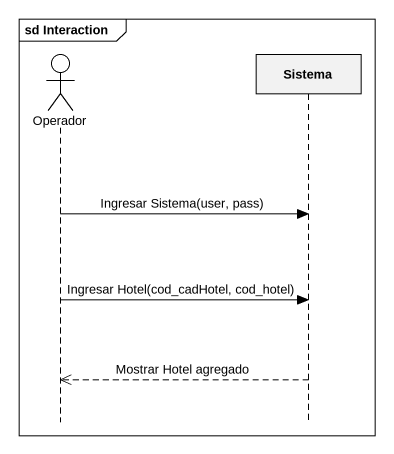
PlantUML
@startuml
mainframe sd Interaction
hide footbox
actor Operador
participant Sistema

Operador -> Sistema : Ingresar Sistema(user, pass)
Operador -> Sistema : Ingresar Hotel(cod_cadHotel, cod_hotel)
Sistema -->> Operador : Mostrar Hotel agregado
@enduml
